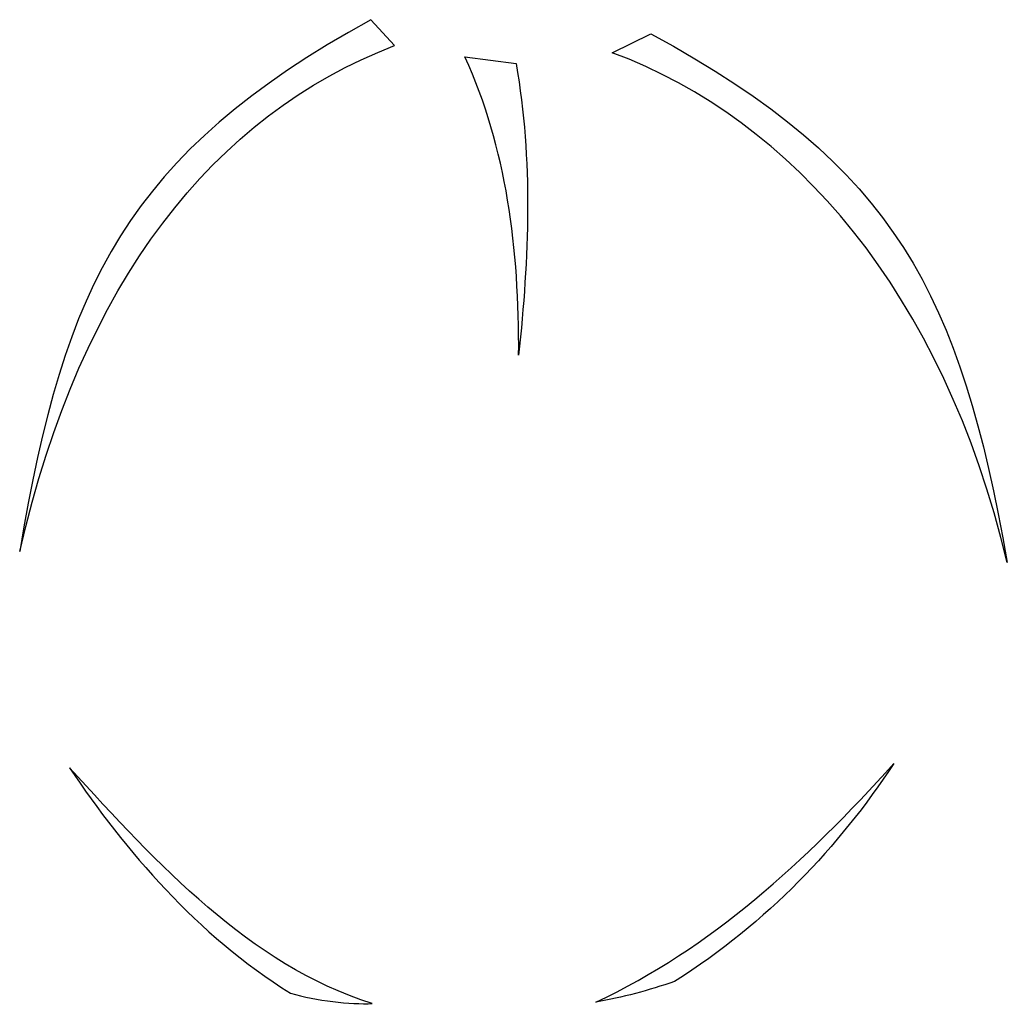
# Model space of a CAD drawing. Header units: centimetres. Extents: x -7.2 to 7.2, y -7.1 to 7.1.
import ezdxf

# ---------------------------------------------------------------- set-up
doc = ezdxf.new("R2010")
doc.units = ezdxf.units.CM
doc.header["$MEASUREMENT"] = 0
doc.layers.add('Camada 1', color=7, linetype='Continuous')

msp = doc.modelspace()

# ---------------------------------------------------------------- linework, layer by layer
at = {"layer": 'Camada 1'}
for points in [[(-1.72688, 6.76288), (-4.34126, 5.75837), (-6.26705, 3.34283), (-7.16251, -0.57917), (-7.16251, -0.57917), (-6.5197, 3.30113), (-5.60689, 5.18337), (-2.0697, 7.13761), (-2.0697, 7.13761), (-2.0697, 7.13761), (-1.72688, 6.76288), (-1.72688, 6.76288)], [(1.432, 6.65991), (4.05608, 5.68093), (6.22868, 3.17797), (7.16253, -0.73522), (7.16253, -0.73522), (6.48187, 3.13881), (5.55067, 5.01224), (1.99432, 6.93195), (1.99432, 6.93195), (1.99432, 6.93195), (1.432, 6.65991), (1.432, 6.65991)], [(-0.70572, 6.59889), (-0.09937, 5.28177), (0.0838, 3.81127), (0.0748, 2.27054), (0.0748, 2.27054), (0.22342, 3.68236), (0.28522, 5.09351), (0.0372, 6.50326), (0.0372, 6.50326), (0.0372, 6.50326), (-0.70572, 6.59889), (-0.70572, 6.59889)], [(-3.23331, -6.98611), (-4.59914, -6.13513), (-5.62509, -4.92032), (-6.44249, -3.71382), (-6.44249, -3.71382), (-5.14548, -5.11976), (-3.8492, -6.56206), (-2.04795, -7.13644), (-2.04795, -7.13644), (-2.3718, -7.14573), (-2.85732, -7.09978), (-3.23331, -6.98611)], [(2.33794, -6.81445), (3.69528, -5.95021), (4.71186, -4.86947), (5.51717, -3.65519), (5.51717, -3.65519), (4.23394, -5.07367), (2.8644, -6.33682), (1.19338, -7.11488), (1.19338, -7.11488), (1.57903, -7.04831), (1.96046, -6.94537), (2.33794, -6.81445)]]:
    msp.add_open_spline(points, degree=3, knots=[0, 0, 0, 0, 0.25, 0.25, 0.25, 0.25, 0.5, 0.5, 0.5, 0.5, 1, 1, 1, 1], dxfattribs=at)

doc.saveas('drawing.dxf')
